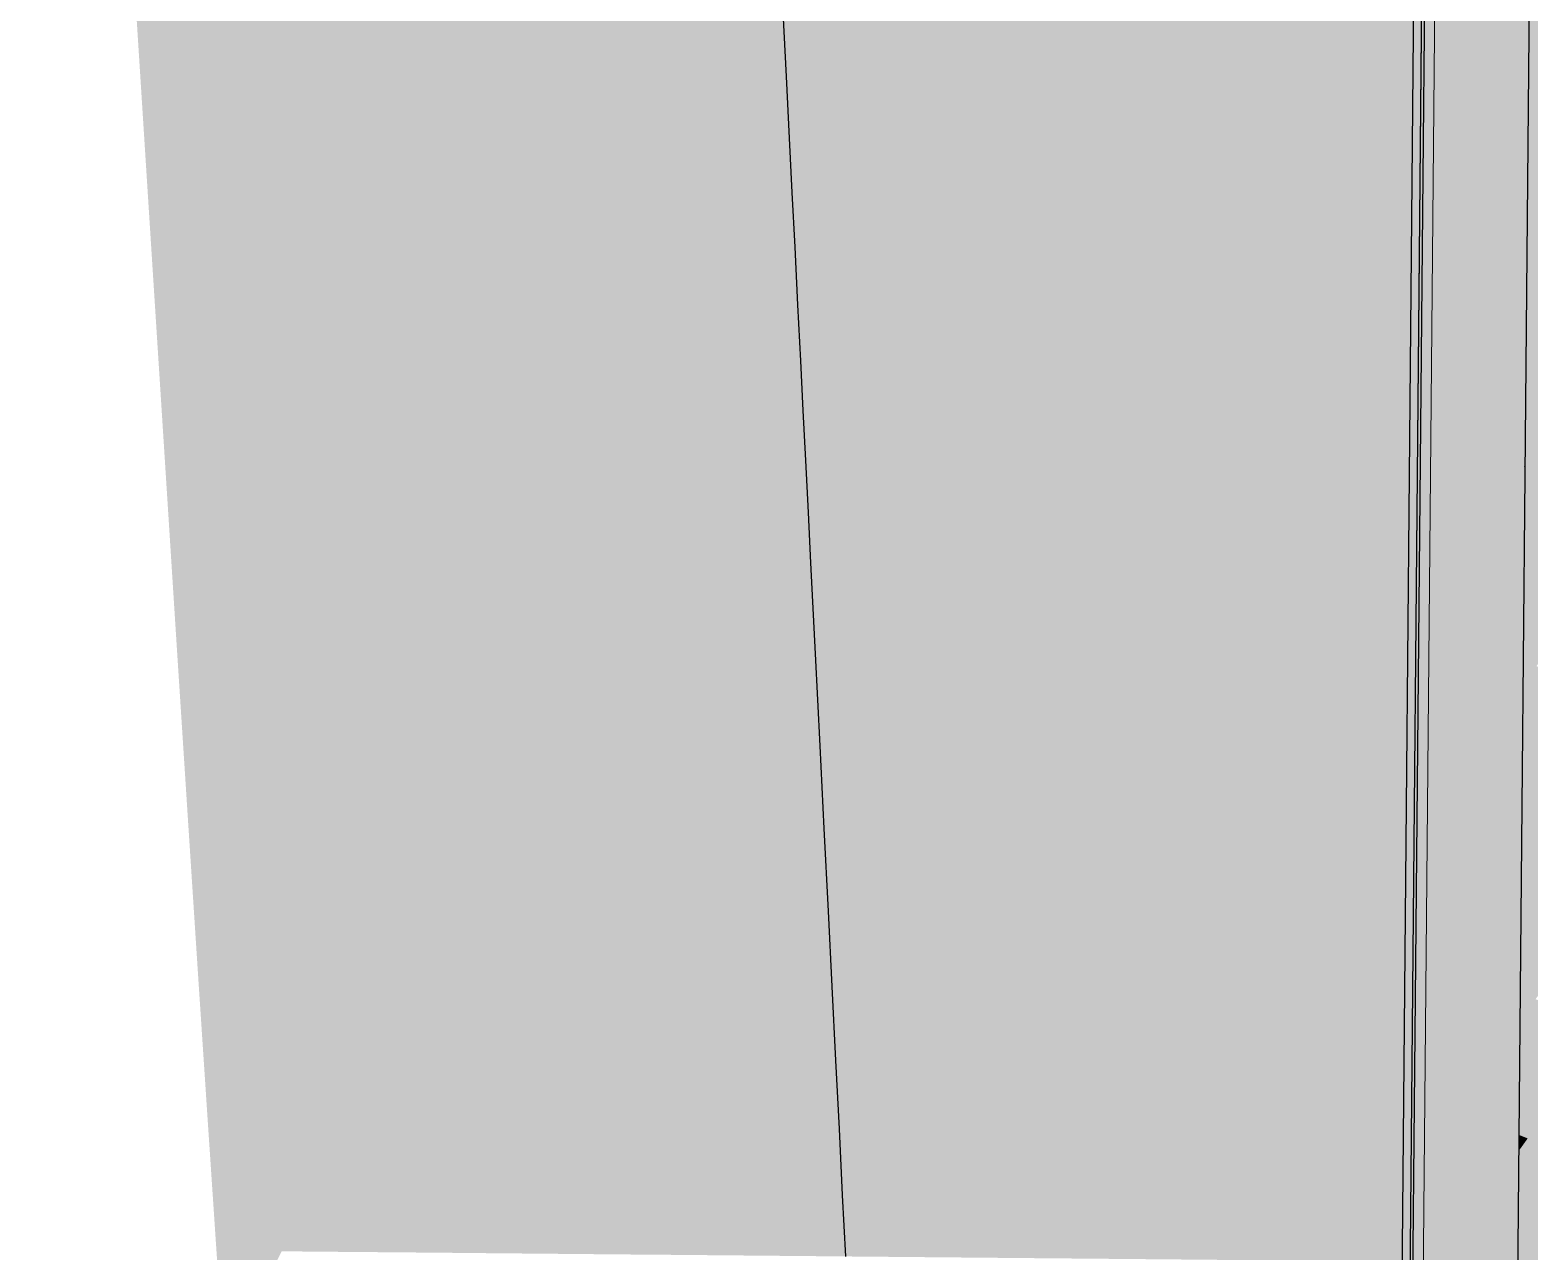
# Model space of a CAD drawing. Header units: millimetres. Extents: x 340454 to 342791, y 6993867 to 6995092.
# Drawn here: x 340814.113 to 340815.703, y 6994528.957 to 6994530.252 of the extents above; entities that cross this region are included whole.
import ezdxf

# ---------------------------------------------------------------- set-up
doc = ezdxf.new("R2010")
doc.units = ezdxf.units.MM
doc.header["$LTSCALE"] = 10
for name, color, linetype in [('A-MODELAGEM', 7, 'Continuous'), ('F-HZ-CORREDOR-FEAT', 2, 'Continuous'), ('Lotes', 7, 'Continuous'), ('T-HM-CURVA_INTERMEDIARIA', 45, 'Continuous'), ('URB-Calçadas', 2, 'Continuous'), ('URB-Quadras', 3, 'Continuous')]:
    doc.layers.add(name, color=color, linetype=linetype)
doc.layers.add('LOTES OK', color=7, linetype='Continuous', lineweight=0)

msp = doc.modelspace()

# ---------------------------------------------------------------- linework, layer by layer
at = {"layer": 'A-MODELAGEM', "color": 11, "linetype": 'Continuous', "lineweight": -3}
for points in [[(340815.7025, 6994530.2642), (340815.7902, 6994530.2277), (340815.9223, 6994530.4427)], [(340814.3412, 6994530.2765), (340814.2249, 6994530.2775), (340814.2408, 6994530.0284)], [(340814.3585, 6994530.0473), (340814.3412, 6994530.2765), (340814.2408, 6994530.0284)], [(340814.4544, 6994530.2755), (340814.3412, 6994530.2765), (340814.3585, 6994530.0473)], [(340814.473, 6994530.0658), (340814.4544, 6994530.2755), (340814.3585, 6994530.0473)], [(340814.5641, 6994530.2745), (340814.4544, 6994530.2755), (340814.473, 6994530.0658)], [(340814.5839, 6994530.0837), (340814.5641, 6994530.2745), (340814.473, 6994530.0658)], [(340814.6696, 6994530.2735), (340814.5641, 6994530.2745), (340814.5839, 6994530.0837)], [(340814.6906, 6994530.1009), (340814.6696, 6994530.2735), (340814.5839, 6994530.0837)], [(340814.7705, 6994530.2726), (340814.6696, 6994530.2735), (340814.6906, 6994530.1009)], [(340814.7925, 6994530.1174), (340814.7705, 6994530.2726), (340814.6906, 6994530.1009)], [(340814.8665, 6994530.2717), (340814.7705, 6994530.2726), (340814.7925, 6994530.1174)], [(340814.8893, 6994530.133), (340814.8665, 6994530.2717), (340814.7925, 6994530.1174)], [(340814.9573, 6994530.2709), (340814.8665, 6994530.2717), (340814.8893, 6994530.133)], [(340814.9807, 6994530.1477), (340814.9573, 6994530.2709), (340814.8893, 6994530.133)], [(340815.0425, 6994530.2701), (340814.9573, 6994530.2709), (340814.9807, 6994530.1477)], [(340815.0662, 6994530.1615), (340815.0425, 6994530.2701), (340814.9807, 6994530.1477)], [(340815.1219, 6994530.2694), (340815.0425, 6994530.2701), (340815.0662, 6994530.1615)], [(340815.1458, 6994530.1743), (340815.1219, 6994530.2694), (340815.0662, 6994530.1615)], [(340815.1955, 6994530.2687), (340815.1219, 6994530.2694), (340815.1458, 6994530.1743)], [(340815.2192, 6994530.1862), (340815.1955, 6994530.2687), (340815.1458, 6994530.1743)], [(340815.2632, 6994530.2681), (340815.1955, 6994530.2687), (340815.2192, 6994530.1862)], [(340815.2864, 6994530.197), (340815.2632, 6994530.2681), (340815.2192, 6994530.1862)], [(340815.3248, 6994530.2676), (340815.2632, 6994530.2681), (340815.2864, 6994530.197)], [(340815.3472, 6994530.2068), (340815.3248, 6994530.2676), (340815.2864, 6994530.197)], [(340815.3805, 6994530.2671), (340815.3248, 6994530.2676), (340815.3472, 6994530.2068)], [(340815.4017, 6994530.2156), (340815.3805, 6994530.2671), (340815.3472, 6994530.2068)], [(340815.4303, 6994530.2666), (340815.3805, 6994530.2671), (340815.4017, 6994530.2156)], [(340815.45, 6994530.2234), (340815.4303, 6994530.2666), (340815.4017, 6994530.2156)], [(340815.4742, 6994530.2662), (340815.4303, 6994530.2666), (340815.45, 6994530.2234)], [(340815.492, 6994530.2302), (340815.4742, 6994530.2662), (340815.45, 6994530.2234)], [(340815.5124, 6994530.2659), (340815.4742, 6994530.2662), (340815.492, 6994530.2302)], [(340815.5279, 6994530.236), (340815.5124, 6994530.2659), (340815.492, 6994530.2302)], [(340815.545, 6994530.2656), (340815.5124, 6994530.2659), (340815.5279, 6994530.236)], [(340815.5579, 6994530.2408), (340815.545, 6994530.2656), (340815.5279, 6994530.236)], [(340815.5721, 6994530.2653), (340815.545, 6994530.2656), (340815.5579, 6994530.2408)], [(340815.7025, 6994530.2642), (340815.5721, 6994530.2653), (340815.5579, 6994530.2408)], [(340815.7025, 6994530.2642), (340815.5579, 6994530.2408), (340815.7009, 6994530.0824)], [(340815.7025, 6994530.2642), (340815.7009, 6994530.0824), (340815.7902, 6994530.2277)], [(340815.492, 6994530.2302), (340815.45, 6994530.2234), (340815.3707, 6994530.0181)], [(340815.492, 6994530.2302), (340815.3707, 6994530.0181), (340815.4021, 6994530.0178)], [(340815.5279, 6994530.236), (340815.492, 6994530.2302), (340815.4021, 6994530.0178)], [(340815.5279, 6994530.236), (340815.4021, 6994530.0178), (340815.4283, 6994530.0176)], [(340815.5579, 6994530.2408), (340815.5279, 6994530.236), (340815.4283, 6994530.0176)], [(340815.6598, 6994530.0155), (340815.5579, 6994530.2408), (340815.4283, 6994530.0176)], [(340815.7009, 6994530.0824), (340815.5579, 6994530.2408), (340815.6598, 6994530.0155)], [(340815.7902, 6994530.2277), (340815.7009, 6994530.0824), (340815.9389, 6994530.1658)], [(340815.4017, 6994530.2156), (340815.3472, 6994530.2068), (340815.2915, 6994530.0188)], [(340815.4017, 6994530.2156), (340815.2915, 6994530.0188), (340815.3339, 6994530.0184)], [(340815.45, 6994530.2234), (340815.4017, 6994530.2156), (340815.3339, 6994530.0184)], [(340815.45, 6994530.2234), (340815.3339, 6994530.0184), (340815.3707, 6994530.0181)], [(340815.2864, 6994530.197), (340815.2192, 6994530.1862), (340815.1898, 6994530.0197)], [(340815.2864, 6994530.197), (340815.1898, 6994530.0197), (340815.2435, 6994530.0193)], [(340815.3472, 6994530.2068), (340815.2864, 6994530.197), (340815.2435, 6994530.0193)], [(340815.3472, 6994530.2068), (340815.2435, 6994530.0193), (340815.2915, 6994530.0188)], [(340815.2192, 6994530.1862), (340815.1458, 6994530.1743), (340815.1303, 6994530.0203)], [(340815.2192, 6994530.1862), (340815.1303, 6994530.0203), (340815.1898, 6994530.0197)], [(340815.1458, 6994530.1743), (340815.0662, 6994530.1615), (340815.065, 6994530.0209)], [(340815.1458, 6994530.1743), (340815.065, 6994530.0209), (340815.1303, 6994530.0203)], [(340815.7009, 6994530.0824), (340815.8135, 6994529.9703), (340815.9389, 6994530.1658)], [(340814.9807, 6994530.1477), (340814.8893, 6994530.133), (340814.9173, 6994530.0222)], [(340814.994, 6994530.0215), (340814.9807, 6994530.1477), (340814.9173, 6994530.0222)], [(340815.0662, 6994530.1615), (340814.9807, 6994530.1477), (340814.994, 6994530.0215)], [(340815.0662, 6994530.1615), (340814.994, 6994530.0215), (340815.065, 6994530.0209)], [(340814.8893, 6994530.133), (340814.7925, 6994530.1174), (340814.8351, 6994530.023)], [(340814.9173, 6994530.0222), (340814.8893, 6994530.133), (340814.8351, 6994530.023)], [(340814.7925, 6994530.1174), (340814.6906, 6994530.1009), (340814.7476, 6994530.0238)], [(340814.8351, 6994530.023), (340814.7925, 6994530.1174), (340814.7476, 6994530.0238)], [(340814.6906, 6994530.1009), (340814.5839, 6994530.0837), (340814.655, 6994530.0246)], [(340814.7476, 6994530.0238), (340814.6906, 6994530.1009), (340814.655, 6994530.0246)], [(340814.5839, 6994530.0837), (340814.473, 6994530.0658), (340814.5576, 6994530.0255)], [(340814.655, 6994530.0246), (340814.5839, 6994530.0837), (340814.5576, 6994530.0255)], [(340815.7009, 6994530.0824), (340815.6598, 6994530.0155), (340815.7003, 6994530.0151)], [(340815.7009, 6994530.0824), (340815.7003, 6994530.0151), (340815.8135, 6994529.9703)], [(340814.473, 6994530.0658), (340814.3585, 6994530.0473), (340814.4558, 6994530.0264)], [(340814.5576, 6994530.0255), (340814.473, 6994530.0658), (340814.4558, 6994530.0264)], [(340814.3585, 6994530.0473), (340814.2408, 6994530.0284), (340814.3501, 6994530.0274)], [(340814.4558, 6994530.0264), (340814.3585, 6994530.0473), (340814.3501, 6994530.0274)], [(340814.3501, 6994530.0274), (340814.2408, 6994530.0284), (340814.2553, 6994529.802)], [(340814.365, 6994529.8182), (340814.3501, 6994530.0274), (340814.2553, 6994529.802)], [(340814.4558, 6994530.0264), (340814.3501, 6994530.0274), (340814.365, 6994529.8182)], [(340814.4711, 6994529.8339), (340814.4558, 6994530.0264), (340814.365, 6994529.8182)], [(340814.5576, 6994530.0255), (340814.4558, 6994530.0264), (340814.4711, 6994529.8339)], [(340814.5732, 6994529.8489), (340814.5576, 6994530.0255), (340814.4711, 6994529.8339)], [(340814.655, 6994530.0246), (340814.5576, 6994530.0255), (340814.5732, 6994529.8489)], [(340814.6707, 6994529.8633), (340814.655, 6994530.0246), (340814.5732, 6994529.8489)], [(340814.7476, 6994530.0238), (340814.655, 6994530.0246), (340814.6707, 6994529.8633)], [(340814.7632, 6994529.8769), (340814.7476, 6994530.0238), (340814.6707, 6994529.8633)], [(340814.8351, 6994530.023), (340814.7476, 6994530.0238), (340814.7632, 6994529.8769)], [(340814.8505, 6994529.8898), (340814.8351, 6994530.023), (340814.7632, 6994529.8769)], [(340814.9173, 6994530.0222), (340814.8351, 6994530.023), (340814.8505, 6994529.8898)], [(340814.9323, 6994529.9019), (340814.9173, 6994530.0222), (340814.8505, 6994529.8898)], [(340814.994, 6994530.0215), (340814.9173, 6994530.0222), (340814.9323, 6994529.9019)], [(340815.0082, 6994529.9131), (340814.994, 6994530.0215), (340814.9323, 6994529.9019)], [(340815.065, 6994530.0209), (340814.994, 6994530.0215), (340815.0082, 6994529.9131)], [(340815.0783, 6994529.9234), (340815.065, 6994530.0209), (340815.0082, 6994529.9131)], [(340815.1303, 6994530.0203), (340815.065, 6994530.0209), (340815.0783, 6994529.9234)], [(340815.1424, 6994529.9329), (340815.1303, 6994530.0203), (340815.0783, 6994529.9234)], [(340815.1898, 6994530.0197), (340815.1303, 6994530.0203), (340815.1424, 6994529.9329)], [(340815.2005, 6994529.9414), (340815.1898, 6994530.0197), (340815.1424, 6994529.9329)], [(340815.2435, 6994530.0193), (340815.1898, 6994530.0197), (340815.2005, 6994529.9414)], [(340815.2525, 6994529.9491), (340815.2435, 6994530.0193), (340815.2005, 6994529.9414)], [(340815.2915, 6994530.0188), (340815.2435, 6994530.0193), (340815.2525, 6994529.9491)], [(340815.2984, 6994529.9559), (340815.2915, 6994530.0188), (340815.2525, 6994529.9491)], [(340815.3339, 6994530.0184), (340815.2915, 6994530.0188), (340815.2984, 6994529.9559)], [(340815.3339, 6994530.0184), (340815.2984, 6994529.9559), (340815.3385, 6994529.9618)], [(340815.3707, 6994530.0181), (340815.3339, 6994530.0184), (340815.3385, 6994529.9618)], [(340815.3707, 6994530.0181), (340815.3385, 6994529.9618), (340815.3727, 6994529.9668)], [(340815.4021, 6994530.0178), (340815.3707, 6994530.0181), (340815.3727, 6994529.9668)], [(340815.4021, 6994530.0178), (340815.3727, 6994529.9668), (340815.4013, 6994529.971)], [(340815.4283, 6994530.0176), (340815.4021, 6994530.0178), (340815.4013, 6994529.971)], [(340815.6555, 6994530.0085), (340815.4283, 6994530.0176), (340815.4013, 6994529.971)], [(340815.6555, 6994530.0085), (340815.4013, 6994529.971), (340815.5215, 6994529.7906)], [(340815.6598, 6994530.0155), (340815.4283, 6994530.0176), (340815.6555, 6994530.0085)], [(340815.6982, 6994529.7907), (340815.6555, 6994530.0085), (340815.5215, 6994529.7906)], [(340815.7003, 6994530.0151), (340815.6598, 6994530.0155), (340815.6555, 6994530.0085)], [(340815.7003, 6994530.0151), (340815.6555, 6994530.0085), (340815.6982, 6994529.7907)], [(340815.7003, 6994530.0151), (340815.6982, 6994529.7907), (340815.8135, 6994529.9703)], [(340815.2984, 6994529.9559), (340815.2525, 6994529.9491), (340815.2064, 6994529.7934)], [(340815.2984, 6994529.9559), (340815.2064, 6994529.7934), (340815.2421, 6994529.7931)], [(340815.3385, 6994529.9618), (340815.2984, 6994529.9559), (340815.2421, 6994529.7931)], [(340815.3385, 6994529.9618), (340815.2421, 6994529.7931), (340815.2724, 6994529.7928)], [(340815.3727, 6994529.9668), (340815.3385, 6994529.9618), (340815.2724, 6994529.7928)], [(340815.3727, 6994529.9668), (340815.2724, 6994529.7928), (340815.2977, 6994529.7926)], [(340815.4013, 6994529.971), (340815.3727, 6994529.9668), (340815.2977, 6994529.7926)], [(340815.5215, 6994529.7906), (340815.4013, 6994529.971), (340815.2977, 6994529.7926)], [(340815.8135, 6994529.9703), (340815.6982, 6994529.7907), (340815.8205, 6994529.7428)], [(340815.2005, 6994529.9414), (340815.1424, 6994529.9329), (340815.1191, 6994529.7942)], [(340815.2005, 6994529.9414), (340815.1191, 6994529.7942), (340815.1655, 6994529.7938)], [(340815.2525, 6994529.9491), (340815.2005, 6994529.9414), (340815.1655, 6994529.7938)], [(340815.2525, 6994529.9491), (340815.1655, 6994529.7938), (340815.2064, 6994529.7934)], [(340815.1424, 6994529.9329), (340815.0783, 6994529.9234), (340815.0671, 6994529.7947)], [(340815.1424, 6994529.9329), (340815.0671, 6994529.7947), (340815.1191, 6994529.7942)], [(340815.0082, 6994529.9131), (340814.9323, 6994529.9019), (340814.9465, 6994529.7958)], [(340815.0082, 6994529.9131), (340814.9465, 6994529.7958), (340815.0096, 6994529.7952)], [(340815.0783, 6994529.9234), (340815.0082, 6994529.9131), (340815.0096, 6994529.7952)], [(340815.0783, 6994529.9234), (340815.0096, 6994529.7952), (340815.0671, 6994529.7947)], [(340814.9323, 6994529.9019), (340814.8505, 6994529.8898), (340814.8778, 6994529.7964)], [(340814.9465, 6994529.7958), (340814.9323, 6994529.9019), (340814.8778, 6994529.7964)], [(340814.7632, 6994529.8769), (340814.6707, 6994529.8633), (340814.7242, 6994529.7978)], [(340814.8037, 6994529.7971), (340814.7632, 6994529.8769), (340814.7242, 6994529.7978)], [(340814.8505, 6994529.8898), (340814.7632, 6994529.8769), (340814.8037, 6994529.7971)], [(340814.8778, 6994529.7964), (340814.8505, 6994529.8898), (340814.8037, 6994529.7971)], [(340814.6707, 6994529.8633), (340814.5732, 6994529.8489), (340814.6396, 6994529.7986)], [(340814.7242, 6994529.7978), (340814.6707, 6994529.8633), (340814.6396, 6994529.7986)], [(340814.5732, 6994529.8489), (340814.4711, 6994529.8339), (340814.5501, 6994529.7994)], [(340814.6396, 6994529.7986), (340814.5732, 6994529.8489), (340814.5501, 6994529.7994)], [(340814.4711, 6994529.8339), (340814.365, 6994529.8182), (340814.4559, 6994529.8002)], [(340814.5501, 6994529.7994), (340814.4711, 6994529.8339), (340814.4559, 6994529.8002)], [(340814.365, 6994529.8182), (340814.2553, 6994529.802), (340814.3575, 6994529.8011)], [(340814.4559, 6994529.8002), (340814.365, 6994529.8182), (340814.3575, 6994529.8011)], [(340814.3575, 6994529.8011), (340814.2553, 6994529.802), (340814.2684, 6994529.5969)], [(340814.3703, 6994529.6106), (340814.3575, 6994529.8011), (340814.2684, 6994529.5969)], [(340814.4559, 6994529.8002), (340814.3575, 6994529.8011), (340814.3703, 6994529.6106)], [(340814.4683, 6994529.6238), (340814.4559, 6994529.8002), (340814.3703, 6994529.6106)], [(340814.5501, 6994529.7994), (340814.4559, 6994529.8002), (340814.4683, 6994529.6238)], [(340814.5618, 6994529.6363), (340814.5501, 6994529.7994), (340814.4683, 6994529.6238)], [(340814.6396, 6994529.7986), (340814.5501, 6994529.7994), (340814.5618, 6994529.6363)], [(340814.6506, 6994529.6482), (340814.6396, 6994529.7986), (340814.5618, 6994529.6363)], [(340814.7242, 6994529.7978), (340814.6396, 6994529.7986), (340814.6506, 6994529.6482)], [(340814.7343, 6994529.6595), (340814.7242, 6994529.7978), (340814.6506, 6994529.6482)], [(340814.8037, 6994529.7971), (340814.7242, 6994529.7978), (340814.7343, 6994529.6595)], [(340814.8037, 6994529.7971), (340814.7343, 6994529.6595), (340814.8126, 6994529.67)], [(340814.8778, 6994529.7964), (340814.8037, 6994529.7971), (340814.8126, 6994529.67)], [(340814.8778, 6994529.7964), (340814.8126, 6994529.67), (340814.8854, 6994529.6798)], [(340814.9465, 6994529.7958), (340814.8778, 6994529.7964), (340814.8854, 6994529.6798)], [(340814.9465, 6994529.7958), (340814.8854, 6994529.6798), (340814.9525, 6994529.6888)], [(340815.0096, 6994529.7952), (340814.9465, 6994529.7958), (340814.9525, 6994529.6888)], [(340815.0096, 6994529.7952), (340814.9525, 6994529.6888), (340815.0139, 6994529.697)], [(340815.0671, 6994529.7947), (340815.0096, 6994529.7952), (340815.0139, 6994529.697)], [(340815.0671, 6994529.7947), (340815.0139, 6994529.697), (340815.0694, 6994529.7045)], [(340815.1191, 6994529.7942), (340815.0671, 6994529.7947), (340815.0694, 6994529.7045)], [(340815.1191, 6994529.7942), (340815.0694, 6994529.7045), (340815.1192, 6994529.7112)], [(340815.1655, 6994529.7938), (340815.1191, 6994529.7942), (340815.1192, 6994529.7112)], [(340815.1655, 6994529.7938), (340815.1192, 6994529.7112), (340815.1632, 6994529.7171)], [(340815.2064, 6994529.7934), (340815.1655, 6994529.7938), (340815.1632, 6994529.7171)], [(340815.2064, 6994529.7934), (340815.1632, 6994529.7171), (340815.2015, 6994529.7222)], [(340815.2421, 6994529.7931), (340815.2064, 6994529.7934), (340815.2015, 6994529.7222)], [(340815.2421, 6994529.7931), (340815.2015, 6994529.7222), (340815.2343, 6994529.7266)], [(340815.2724, 6994529.7928), (340815.2421, 6994529.7931), (340815.2343, 6994529.7266)], [(340815.2724, 6994529.7928), (340815.2343, 6994529.7266), (340815.2616, 6994529.7303)], [(340815.2977, 6994529.7926), (340815.2724, 6994529.7928), (340815.2616, 6994529.7303)], [(340815.5045, 6994529.7629), (340815.2977, 6994529.7926), (340815.2616, 6994529.7303)], [(340815.5215, 6994529.7906), (340815.2977, 6994529.7926), (340815.5045, 6994529.7629)], [(340815.697, 6994529.7888), (340815.5215, 6994529.7906), (340815.5045, 6994529.7629)], [(340815.697, 6994529.7888), (340815.5045, 6994529.7629), (340815.5663, 6994529.5851)], [(340815.6982, 6994529.7907), (340815.5215, 6994529.7906), (340815.6971, 6994529.789)], [(340815.6971, 6994529.789), (340815.5215, 6994529.7906), (340815.697, 6994529.7888)], [(340815.697, 6994529.7888), (340815.5663, 6994529.5851), (340815.6964, 6994529.584)], [(340815.6982, 6994529.789), (340815.697, 6994529.7888), (340815.6964, 6994529.584)], [(340815.6982, 6994529.789), (340815.6964, 6994529.584), (340815.8153, 6994529.7349)], [(340815.6982, 6994529.789), (340815.6971, 6994529.789), (340815.697, 6994529.7888)], [(340815.6982, 6994529.7907), (340815.6971, 6994529.789), (340815.6982, 6994529.789)], [(340815.6982, 6994529.7907), (340815.6982, 6994529.789), (340815.8205, 6994529.7428)], [(340815.6982, 6994529.789), (340815.8153, 6994529.7349), (340815.8205, 6994529.7428)], [(340815.5045, 6994529.7629), (340815.2616, 6994529.7303), (340815.3962, 6994529.5867)], [(340815.5663, 6994529.5851), (340815.5045, 6994529.7629), (340815.3962, 6994529.5867)], [(340815.8153, 6994529.7349), (340815.6964, 6994529.584), (340815.7106, 6994529.5776)], [(340815.1632, 6994529.7171), (340815.1192, 6994529.7112), (340815.0909, 6994529.5895)], [(340815.1632, 6994529.7171), (340815.0909, 6994529.5895), (340815.1254, 6994529.5891)], [(340815.2015, 6994529.7222), (340815.1632, 6994529.7171), (340815.1254, 6994529.5891)], [(340815.2015, 6994529.7222), (340815.1254, 6994529.5891), (340815.1549, 6994529.5889)], [(340815.2343, 6994529.7266), (340815.2015, 6994529.7222), (340815.1549, 6994529.5889)], [(340815.2343, 6994529.7266), (340815.1549, 6994529.5889), (340815.1794, 6994529.5887)], [(340815.2616, 6994529.7303), (340815.2343, 6994529.7266), (340815.1794, 6994529.5887)], [(340815.3962, 6994529.5867), (340815.2616, 6994529.7303), (340815.1794, 6994529.5887)], [(340815.0694, 6994529.7045), (340815.0139, 6994529.697), (340815.0063, 6994529.5902)], [(340815.0694, 6994529.7045), (340815.0063, 6994529.5902), (340815.0512, 6994529.5898)], [(340815.1192, 6994529.7112), (340815.0694, 6994529.7045), (340815.0512, 6994529.5898)], [(340815.1192, 6994529.7112), (340815.0512, 6994529.5898), (340815.0909, 6994529.5895)], [(340814.9525, 6994529.6888), (340814.8854, 6994529.6798), (340814.9002, 6994529.5912)], [(340814.9525, 6994529.6888), (340814.9002, 6994529.5912), (340814.9559, 6994529.5907)], [(340815.0139, 6994529.697), (340814.9525, 6994529.6888), (340814.9559, 6994529.5907)], [(340815.0139, 6994529.697), (340814.9559, 6994529.5907), (340815.0063, 6994529.5902)], [(340814.8126, 6994529.67), (340814.7343, 6994529.6595), (340814.7725, 6994529.5923)], [(340814.839, 6994529.5917), (340814.8126, 6994529.67), (340814.7725, 6994529.5923)], [(340814.8854, 6994529.6798), (340814.8126, 6994529.67), (340814.839, 6994529.5917)], [(340814.9002, 6994529.5912), (340814.8854, 6994529.6798), (340814.839, 6994529.5917)], [(340814.7343, 6994529.6595), (340814.6506, 6994529.6482), (340814.7007, 6994529.593)], [(340814.7725, 6994529.5923), (340814.7343, 6994529.6595), (340814.7007, 6994529.593)], [(340814.6506, 6994529.6482), (340814.5618, 6994529.6363), (340814.6237, 6994529.5937)], [(340814.7007, 6994529.593), (340814.6506, 6994529.6482), (340814.6237, 6994529.5937)], [(340814.4683, 6994529.6238), (340814.3703, 6994529.6106), (340814.455, 6994529.5952)], [(340814.5417, 6994529.5944), (340814.4683, 6994529.6238), (340814.455, 6994529.5952)], [(340814.5618, 6994529.6363), (340814.4683, 6994529.6238), (340814.5417, 6994529.5944)], [(340814.6237, 6994529.5937), (340814.5618, 6994529.6363), (340814.5417, 6994529.5944)], [(340814.3703, 6994529.6106), (340814.2684, 6994529.5969), (340814.3638, 6994529.5961)], [(340814.455, 6994529.5952), (340814.3703, 6994529.6106), (340814.3638, 6994529.5961)], [(340814.3638, 6994529.5961), (340814.2684, 6994529.5969), (340814.2804, 6994529.4113)], [(340814.3638, 6994529.5961), (340814.2804, 6994529.4113), (340814.3747, 6994529.4228)], [(340814.455, 6994529.5952), (340814.3638, 6994529.5961), (340814.3747, 6994529.4228)], [(340814.455, 6994529.5952), (340814.3747, 6994529.4228), (340814.4647, 6994529.4338)], [(340814.5417, 6994529.5944), (340814.455, 6994529.5952), (340814.4647, 6994529.4338)], [(340814.5417, 6994529.5944), (340814.4647, 6994529.4338), (340814.5501, 6994529.4442)], [(340814.6237, 6994529.5937), (340814.5417, 6994529.5944), (340814.5501, 6994529.4442)], [(340814.6237, 6994529.5937), (340814.5501, 6994529.4442), (340814.6306, 6994529.454)], [(340814.7007, 6994529.593), (340814.6237, 6994529.5937), (340814.6306, 6994529.454)], [(340814.7007, 6994529.593), (340814.6306, 6994529.454), (340814.7059, 6994529.4632)], [(340814.7725, 6994529.5923), (340814.7007, 6994529.593), (340814.7059, 6994529.4632)], [(340814.7725, 6994529.5923), (340814.7059, 6994529.4632), (340814.7759, 6994529.4718)], [(340814.839, 6994529.5917), (340814.7725, 6994529.5923), (340814.7759, 6994529.4718)], [(340814.839, 6994529.5917), (340814.7759, 6994529.4718), (340814.8404, 6994529.4796)], [(340814.9002, 6994529.5912), (340814.839, 6994529.5917), (340814.8404, 6994529.4796)], [(340814.9002, 6994529.5912), (340814.8404, 6994529.4796), (340814.8993, 6994529.4868)], [(340814.9559, 6994529.5907), (340814.9002, 6994529.5912), (340814.8993, 6994529.4868)], [(340814.9559, 6994529.5907), (340814.8993, 6994529.4868), (340814.9527, 6994529.4933)], [(340815.0063, 6994529.5902), (340814.9559, 6994529.5907), (340814.9527, 6994529.4933)], [(340815.0063, 6994529.5902), (340814.9527, 6994529.4933), (340815.0004, 6994529.4991)], [(340815.0512, 6994529.5898), (340815.0063, 6994529.5902), (340815.0004, 6994529.4991)], [(340815.0512, 6994529.5898), (340815.0004, 6994529.4991), (340815.0427, 6994529.5043)], [(340815.0909, 6994529.5895), (340815.0512, 6994529.5898), (340815.0427, 6994529.5043)], [(340815.0909, 6994529.5895), (340815.0427, 6994529.5043), (340815.0795, 6994529.5088)], [(340815.1254, 6994529.5891), (340815.0909, 6994529.5895), (340815.0795, 6994529.5088)], [(340815.1254, 6994529.5891), (340815.0795, 6994529.5088), (340815.1109, 6994529.5126)], [(340815.1549, 6994529.5889), (340815.1254, 6994529.5891), (340815.1109, 6994529.5126)], [(340815.1549, 6994529.5889), (340815.1109, 6994529.5126), (340815.1371, 6994529.5158)], [(340815.1794, 6994529.5887), (340815.1549, 6994529.5889), (340815.1371, 6994529.5158)], [(340815.37, 6994529.5442), (340815.1794, 6994529.5887), (340815.1371, 6994529.5158)], [(340815.3962, 6994529.5867), (340815.1794, 6994529.5887), (340815.37, 6994529.5442)], [(340815.5545, 6994529.5667), (340815.3962, 6994529.5867), (340815.37, 6994529.5442)], [(340815.5663, 6994529.5851), (340815.3962, 6994529.5867), (340815.5545, 6994529.5667)], [(340815.6964, 6994529.584), (340815.5663, 6994529.5851), (340815.5545, 6994529.5667)], [(340815.6964, 6994529.584), (340815.5545, 6994529.5667), (340815.6961, 6994529.5558)], [(340815.6964, 6994529.584), (340815.6961, 6994529.5558), (340815.7106, 6994529.5776)], [(340815.7106, 6994529.5776), (340815.6961, 6994529.5558), (340815.8113, 6994529.5329)], [(340815.5545, 6994529.5667), (340815.37, 6994529.5442), (340815.448, 6994529.4008)], [(340815.5921, 6994529.3995), (340815.5545, 6994529.5667), (340815.448, 6994529.4008)], [(340815.6961, 6994529.5558), (340815.5545, 6994529.5667), (340815.5921, 6994529.3995)], [(340815.37, 6994529.5442), (340815.1371, 6994529.5158), (340815.2828, 6994529.4023)], [(340815.448, 6994529.4008), (340815.37, 6994529.5442), (340815.2828, 6994529.4023)], [(340815.6961, 6994529.5558), (340815.5921, 6994529.3995), (340815.6947, 6994529.3985)], [(340815.6961, 6994529.5558), (340815.6947, 6994529.3985), (340815.7135, 6994529.3905)], [(340815.6961, 6994529.5558), (340815.7135, 6994529.3905), (340815.8113, 6994529.5329)], [(340815.1109, 6994529.5126), (340815.0795, 6994529.5088), (340815.0485, 6994529.4044)], [(340815.1109, 6994529.5126), (340815.0485, 6994529.4044), (340815.0723, 6994529.4042)], [(340815.1371, 6994529.5158), (340815.1109, 6994529.5126), (340815.0723, 6994529.4042)], [(340815.2828, 6994529.4023), (340815.1371, 6994529.5158), (340815.0723, 6994529.4042)], [(340815.0004, 6994529.4991), (340814.9527, 6994529.4933), (340814.9479, 6994529.4053)], [(340815.0004, 6994529.4991), (340814.9479, 6994529.4053), (340814.9864, 6994529.4049)], [(340815.0427, 6994529.5043), (340815.0004, 6994529.4991), (340814.9864, 6994529.4049)], [(340815.0427, 6994529.5043), (340814.9864, 6994529.4049), (340815.0199, 6994529.4046)], [(340815.0795, 6994529.5088), (340815.0427, 6994529.5043), (340815.0199, 6994529.4046)], [(340815.0795, 6994529.5088), (340815.0199, 6994529.4046), (340815.0485, 6994529.4044)], [(340814.8404, 6994529.4796), (340814.7759, 6994529.4718), (340814.8012, 6994529.4066)], [(340814.8553, 6994529.4061), (340814.8404, 6994529.4796), (340814.8012, 6994529.4066)], [(340814.8993, 6994529.4868), (340814.8404, 6994529.4796), (340814.8553, 6994529.4061)], [(340814.8993, 6994529.4868), (340814.8553, 6994529.4061), (340814.9042, 6994529.4057)], [(340814.9527, 6994529.4933), (340814.8993, 6994529.4868), (340814.9042, 6994529.4057)], [(340814.9527, 6994529.4933), (340814.9042, 6994529.4057), (340814.9479, 6994529.4053)], [(340814.7059, 6994529.4632), (340814.6306, 6994529.454), (340814.6773, 6994529.4078)], [(340814.7419, 6994529.4072), (340814.7059, 6994529.4632), (340814.6773, 6994529.4078)], [(340814.7759, 6994529.4718), (340814.7059, 6994529.4632), (340814.7419, 6994529.4072)], [(340814.8012, 6994529.4066), (340814.7759, 6994529.4718), (340814.7419, 6994529.4072)], [(340814.6306, 6994529.454), (340814.5501, 6994529.4442), (340814.6075, 6994529.4084)], [(340814.6773, 6994529.4078), (340814.6306, 6994529.454), (340814.6075, 6994529.4084)], [(340814.4647, 6994529.4338), (340814.3747, 6994529.4228), (340814.4532, 6994529.4098)], [(340814.5328, 6994529.4091), (340814.4647, 6994529.4338), (340814.4532, 6994529.4098)], [(340814.5501, 6994529.4442), (340814.4647, 6994529.4338), (340814.5328, 6994529.4091)], [(340814.6075, 6994529.4084), (340814.5501, 6994529.4442), (340814.5328, 6994529.4091)], [(340814.3747, 6994529.4228), (340814.2804, 6994529.4113), (340814.369, 6994529.4105)], [(340814.4532, 6994529.4098), (340814.3747, 6994529.4228), (340814.369, 6994529.4105)], [(340814.369, 6994529.4105), (340814.2804, 6994529.4113), (340814.2913, 6994529.2438)], [(340814.369, 6994529.4105), (340814.2913, 6994529.2438), (340814.3782, 6994529.2534)], [(340814.4532, 6994529.4098), (340814.369, 6994529.4105), (340814.3782, 6994529.2534)], [(340814.4532, 6994529.4098), (340814.3782, 6994529.2534), (340814.4606, 6994529.2625)], [(340814.5328, 6994529.4091), (340814.4532, 6994529.4098), (340814.4606, 6994529.2625)], [(340814.5328, 6994529.4091), (340814.4606, 6994529.2625), (340814.5382, 6994529.2711)], [(340814.6075, 6994529.4084), (340814.5328, 6994529.4091), (340814.5382, 6994529.2711)], [(340814.6075, 6994529.4084), (340814.5382, 6994529.2711), (340814.6109, 6994529.2791)], [(340814.6773, 6994529.4078), (340814.6075, 6994529.4084), (340814.6109, 6994529.2791)], [(340814.6773, 6994529.4078), (340814.6109, 6994529.2791), (340814.6783, 6994529.2865)], [(340814.7419, 6994529.4072), (340814.6773, 6994529.4078), (340814.6783, 6994529.2865)], [(340814.7419, 6994529.4072), (340814.6783, 6994529.2865), (340814.7405, 6994529.2933)], [(340814.8012, 6994529.4066), (340814.7419, 6994529.4072), (340814.7405, 6994529.2933)], [(340814.8012, 6994529.4066), (340814.7405, 6994529.2933), (340814.7973, 6994529.2996)], [(340814.8553, 6994529.4061), (340814.8012, 6994529.4066), (340814.7973, 6994529.2996)], [(340814.8553, 6994529.4061), (340814.7973, 6994529.2996), (340814.8487, 6994529.3053)], [(340814.9042, 6994529.4057), (340814.8553, 6994529.4061), (340814.8487, 6994529.3053)], [(340814.9042, 6994529.4057), (340814.8487, 6994529.3053), (340814.8947, 6994529.3103)], [(340814.9479, 6994529.4053), (340814.9042, 6994529.4057), (340814.8947, 6994529.3103)], [(340814.9479, 6994529.4053), (340814.8947, 6994529.3103), (340814.9354, 6994529.3148)], [(340814.9864, 6994529.4049), (340814.9479, 6994529.4053), (340814.9354, 6994529.3148)], [(340814.9864, 6994529.4049), (340814.9354, 6994529.3148), (340814.9708, 6994529.3187)], [(340815.0199, 6994529.4046), (340814.9864, 6994529.4049), (340814.9708, 6994529.3187)], [(340815.0199, 6994529.4046), (340814.9708, 6994529.3187), (340815.001, 6994529.3221)], [(340815.0485, 6994529.4044), (340815.0199, 6994529.4046), (340815.001, 6994529.3221)], [(340815.0485, 6994529.4044), (340815.001, 6994529.3221), (340815.0263, 6994529.3248)], [(340815.0723, 6994529.4042), (340815.0485, 6994529.4044), (340815.0263, 6994529.3248)], [(340815.2504, 6994529.3496), (340815.0723, 6994529.4042), (340815.0263, 6994529.3248)], [(340815.2828, 6994529.4023), (340815.0723, 6994529.4042), (340815.2504, 6994529.3496)], [(340815.4277, 6994529.3691), (340815.2828, 6994529.4023), (340815.2504, 6994529.3496)], [(340815.448, 6994529.4008), (340815.2828, 6994529.4023), (340815.4277, 6994529.3691)], [(340815.5833, 6994529.3863), (340815.448, 6994529.4008), (340815.4277, 6994529.3691)], [(340815.5921, 6994529.3995), (340815.448, 6994529.4008), (340815.5833, 6994529.3863)], [(340815.6947, 6994529.3985), (340815.5921, 6994529.3995), (340815.5833, 6994529.3863)], [(340815.5833, 6994529.3863), (340815.4277, 6994529.3691), (340815.4814, 6994529.233)], [(340815.6048, 6994529.2319), (340815.5833, 6994529.3863), (340815.4814, 6994529.233)], [(340815.6947, 6994529.3985), (340815.5833, 6994529.3863), (340815.6944, 6994529.3625)], [(340815.6944, 6994529.3625), (340815.5833, 6994529.3863), (340815.6048, 6994529.2319)], [(340815.6947, 6994529.3985), (340815.6944, 6994529.3625), (340815.7135, 6994529.3905)], [(340815.7135, 6994529.3905), (340815.6944, 6994529.3625), (340815.8004, 6994529.3533)], [(340815.4277, 6994529.3691), (340815.2504, 6994529.3496), (340815.3412, 6994529.2343)], [(340815.4814, 6994529.233), (340815.4277, 6994529.3691), (340815.3412, 6994529.2343)], [(340815.6944, 6994529.3625), (340815.6048, 6994529.2319), (340815.6932, 6994529.2311)], [(340815.6944, 6994529.3625), (340815.6932, 6994529.2311), (340815.7096, 6994529.2243)], [(340815.6944, 6994529.3625), (340815.7096, 6994529.2243), (340815.8004, 6994529.3533)], [(340815.2504, 6994529.3496), (340815.0263, 6994529.3248), (340815.1805, 6994529.2358)], [(340815.3412, 6994529.2343), (340815.2504, 6994529.3496), (340815.1805, 6994529.2358)], [(340815.001, 6994529.3221), (340814.9708, 6994529.3187), (340814.9525, 6994529.2378)], [(340815.001, 6994529.3221), (340814.9525, 6994529.2378), (340814.9756, 6994529.2376)], [(340815.0263, 6994529.3248), (340815.001, 6994529.3221), (340814.9756, 6994529.2376)], [(340815.1805, 6994529.2358), (340815.0263, 6994529.3248), (340814.9756, 6994529.2376)], [(340814.8487, 6994529.3053), (340814.7973, 6994529.2996), (340814.8121, 6994529.2391)], [(340814.8487, 6994529.3053), (340814.8121, 6994529.2391), (340814.8546, 6994529.2387)], [(340814.8947, 6994529.3103), (340814.8487, 6994529.3053), (340814.8546, 6994529.2387)], [(340814.8947, 6994529.3103), (340814.8546, 6994529.2387), (340814.8921, 6994529.2384)], [(340814.9354, 6994529.3148), (340814.8947, 6994529.3103), (340814.8921, 6994529.2384)], [(340814.9354, 6994529.3148), (340814.8921, 6994529.2384), (340814.9247, 6994529.2381)], [(340814.9708, 6994529.3187), (340814.9354, 6994529.3148), (340814.9247, 6994529.2381)], [(340814.9708, 6994529.3187), (340814.9247, 6994529.2381), (340814.9525, 6994529.2378)], [(340814.7405, 6994529.2933), (340814.6783, 6994529.2865), (340814.7119, 6994529.24)], [(340814.7645, 6994529.2395), (340814.7405, 6994529.2933), (340814.7119, 6994529.24)], [(340814.7973, 6994529.2996), (340814.7405, 6994529.2933), (340814.7645, 6994529.2395)], [(340814.8121, 6994529.2391), (340814.7973, 6994529.2996), (340814.7645, 6994529.2395)], [(340814.6109, 6994529.2791), (340814.5382, 6994529.2711), (340814.5913, 6994529.2411)], [(340814.6541, 6994529.2405), (340814.6109, 6994529.2791), (340814.5913, 6994529.2411)], [(340814.6783, 6994529.2865), (340814.6109, 6994529.2791), (340814.6541, 6994529.2405)], [(340814.7119, 6994529.24), (340814.6783, 6994529.2865), (340814.6541, 6994529.2405)], [(340814.4606, 6994529.2625), (340814.3782, 6994529.2534), (340814.4507, 6994529.2424)], [(340814.5234, 6994529.2417), (340814.4606, 6994529.2625), (340814.4507, 6994529.2424)], [(340814.5382, 6994529.2711), (340814.4606, 6994529.2625), (340814.5234, 6994529.2417)], [(340814.5913, 6994529.2411), (340814.5382, 6994529.2711), (340814.5234, 6994529.2417)], [(340814.3782, 6994529.2534), (340814.2913, 6994529.2438), (340814.3733, 6994529.2431)], [(340814.3733, 6994529.2431), (340814.2913, 6994529.2438), (340814.3013, 6994529.093)], [(340814.3733, 6994529.2431), (340814.3013, 6994529.093), (340814.381, 6994529.1009)], [(340814.4507, 6994529.2424), (340814.3782, 6994529.2534), (340814.3733, 6994529.2431)], [(340814.4507, 6994529.2424), (340814.3733, 6994529.2431), (340814.381, 6994529.1009)], [(340814.4507, 6994529.2424), (340814.381, 6994529.1009), (340814.4561, 6994529.1083)], [(340814.5234, 6994529.2417), (340814.4507, 6994529.2424), (340814.4561, 6994529.1083)], [(340814.5234, 6994529.2417), (340814.4561, 6994529.1083), (340814.5264, 6994529.1153)], [(340814.5913, 6994529.2411), (340814.5234, 6994529.2417), (340814.5264, 6994529.1153)], [(340814.5913, 6994529.2411), (340814.5264, 6994529.1153), (340814.5916, 6994529.1218)], [(340814.6541, 6994529.2405), (340814.5913, 6994529.2411), (340814.5916, 6994529.1218)], [(340814.6541, 6994529.2405), (340814.5916, 6994529.1218), (340814.6517, 6994529.1277)], [(340814.7119, 6994529.24), (340814.6541, 6994529.2405), (340814.6517, 6994529.1277)], [(340814.7119, 6994529.24), (340814.6517, 6994529.1277), (340814.7066, 6994529.1332)], [(340814.7645, 6994529.2395), (340814.7119, 6994529.24), (340814.7066, 6994529.1332)], [(340814.7645, 6994529.2395), (340814.7066, 6994529.1332), (340814.7562, 6994529.1381)], [(340814.8121, 6994529.2391), (340814.7645, 6994529.2395), (340814.7562, 6994529.1381)], [(340814.8121, 6994529.2391), (340814.7562, 6994529.1381), (340814.8007, 6994529.1425)], [(340814.8546, 6994529.2387), (340814.8121, 6994529.2391), (340814.8007, 6994529.1425)], [(340814.8546, 6994529.2387), (340814.8007, 6994529.1425), (340814.84, 6994529.1464)], [(340814.8921, 6994529.2384), (340814.8546, 6994529.2387), (340814.84, 6994529.1464)], [(340814.8921, 6994529.2384), (340814.84, 6994529.1464), (340814.8742, 6994529.1498)], [(340814.9247, 6994529.2381), (340814.8921, 6994529.2384), (340814.8742, 6994529.1498)], [(340814.9247, 6994529.2381), (340814.8742, 6994529.1498), (340814.9034, 6994529.1527)], [(340814.9525, 6994529.2378), (340814.9247, 6994529.2381), (340814.9034, 6994529.1527)], [(340814.9525, 6994529.2378), (340814.9034, 6994529.1527), (340814.9278, 6994529.1551)], [(340814.9756, 6994529.2376), (340814.9525, 6994529.2378), (340814.9278, 6994529.1551)], [(340815.1441, 6994529.1766), (340814.9756, 6994529.2376), (340814.9278, 6994529.1551)], [(340815.1805, 6994529.2358), (340814.9756, 6994529.2376), (340815.1441, 6994529.1766)], [(340815.3151, 6994529.1936), (340815.1805, 6994529.2358), (340815.1441, 6994529.1766)], [(340815.3412, 6994529.2343), (340815.1805, 6994529.2358), (340815.3151, 6994529.1936)], [(340815.4651, 6994529.2085), (340815.3412, 6994529.2343), (340815.3151, 6994529.1936)], [(340815.4814, 6994529.233), (340815.3412, 6994529.2343), (340815.4651, 6994529.2085)], [(340815.5978, 6994529.2217), (340815.4814, 6994529.233), (340815.4651, 6994529.2085)], [(340815.6048, 6994529.2319), (340815.4814, 6994529.233), (340815.5978, 6994529.2217)], [(340815.6932, 6994529.2311), (340815.6048, 6994529.2319), (340815.5978, 6994529.2217)], [(340815.6932, 6994529.2311), (340815.5978, 6994529.2217), (340815.6929, 6994529.2007)], [(340815.6932, 6994529.2311), (340815.6929, 6994529.2007), (340815.7096, 6994529.2243)], [(340815.7096, 6994529.2243), (340815.6929, 6994529.2007), (340815.7852, 6994529.193)], [(340815.4651, 6994529.2085), (340815.3151, 6994529.1936), (340815.3817, 6994529.0832)], [(340815.502, 6994529.0821), (340815.4651, 6994529.2085), (340815.3817, 6994529.0832)], [(340815.5978, 6994529.2217), (340815.4651, 6994529.2085), (340815.502, 6994529.0821)], [(340815.6087, 6994529.0811), (340815.5978, 6994529.2217), (340815.502, 6994529.0821)], [(340815.6929, 6994529.2007), (340815.5978, 6994529.2217), (340815.6087, 6994529.0811)], [(340815.3151, 6994529.1936), (340815.1441, 6994529.1766), (340815.245, 6994529.0844)], [(340815.3817, 6994529.0832), (340815.3151, 6994529.1936), (340815.245, 6994529.0844)], [(340815.6929, 6994529.2007), (340815.6087, 6994529.0811), (340815.6918, 6994529.0803)], [(340815.6929, 6994529.2007), (340815.6918, 6994529.0803), (340815.7012, 6994529.0766)], [(340815.6929, 6994529.2007), (340815.7012, 6994529.0766), (340815.7852, 6994529.193)], [(340815.7852, 6994529.193), (340815.7012, 6994529.0766), (340815.7677, 6994529.0499)], [(340815.1441, 6994529.1766), (340814.9278, 6994529.1551), (340815.0883, 6994529.0858)], [(340815.245, 6994529.0844), (340815.1441, 6994529.1766), (340815.0883, 6994529.0858)], [(340814.84, 6994529.1464), (340814.8007, 6994529.1425), (340814.8071, 6994529.0884)], [(340814.84, 6994529.1464), (340814.8071, 6994529.0884), (340814.8389, 6994529.0881)], [(340814.8742, 6994529.1498), (340814.84, 6994529.1464), (340814.8389, 6994529.0881)], [(340814.8742, 6994529.1498), (340814.8389, 6994529.0881), (340814.866, 6994529.0878)], [(340814.9034, 6994529.1527), (340814.8742, 6994529.1498), (340814.866, 6994529.0878)], [(340814.9034, 6994529.1527), (340814.866, 6994529.0878), (340814.8886, 6994529.0876)], [(340814.9278, 6994529.1551), (340814.9034, 6994529.1527), (340814.8886, 6994529.0876)], [(340815.0883, 6994529.0858), (340814.9278, 6994529.1551), (340814.8886, 6994529.0876)], [(340814.7066, 6994529.1332), (340814.6517, 6994529.1277), (340814.6828, 6994529.0895)], [(340814.7291, 6994529.0891), (340814.7066, 6994529.1332), (340814.6828, 6994529.0895)], [(340814.7562, 6994529.1381), (340814.7066, 6994529.1332), (340814.7291, 6994529.0891)], [(340814.7705, 6994529.0887), (340814.7562, 6994529.1381), (340814.7291, 6994529.0891)], [(340814.8007, 6994529.1425), (340814.7562, 6994529.1381), (340814.7705, 6994529.0887)], [(340814.8071, 6994529.0884), (340814.8007, 6994529.1425), (340814.7705, 6994529.0887)], [(340814.5264, 6994529.1153), (340814.4561, 6994529.1083), (340814.5138, 6994529.091)], [(340814.5751, 6994529.0905), (340814.5264, 6994529.1153), (340814.5138, 6994529.091)], [(340814.5916, 6994529.1218), (340814.5264, 6994529.1153), (340814.5751, 6994529.0905)], [(340814.6314, 6994529.09), (340814.5916, 6994529.1218), (340814.5751, 6994529.0905)], [(340814.6517, 6994529.1277), (340814.5916, 6994529.1218), (340814.6314, 6994529.09)], [(340814.6828, 6994529.0895), (340814.6517, 6994529.1277), (340814.6314, 6994529.09)], [(340814.381, 6994529.1009), (340814.3013, 6994529.093), (340814.3768, 6994529.0923)], [(340814.4477, 6994529.0916), (340814.381, 6994529.1009), (340814.3768, 6994529.0923)], [(340814.4561, 6994529.1083), (340814.381, 6994529.1009), (340814.4477, 6994529.0916)], [(340814.5138, 6994529.091), (340814.4561, 6994529.1083), (340814.4477, 6994529.0916)], [(340814.3768, 6994529.0923), (340814.3013, 6994529.093), (340814.3104, 6994528.9574)], [(340814.3768, 6994529.0923), (340814.3104, 6994528.9574), (340814.3832, 6994528.9639)], [(340814.4477, 6994529.0916), (340814.3768, 6994529.0923), (340814.3832, 6994528.9639)], [(340814.4477, 6994529.0916), (340814.3832, 6994528.9639), (340814.4514, 6994528.97)], [(340814.5138, 6994529.091), (340814.4477, 6994529.0916), (340814.4514, 6994528.97)], [(340814.5138, 6994529.091), (340814.4514, 6994528.97), (340814.5146, 6994528.9756)], [(340814.5751, 6994529.0905), (340814.5138, 6994529.091), (340814.5146, 6994528.9756)], [(340814.5751, 6994529.0905), (340814.5146, 6994528.9756), (340814.5729, 6994528.9808)], [(340814.6314, 6994529.09), (340814.5751, 6994529.0905), (340814.5729, 6994528.9808)], [(340814.6314, 6994529.09), (340814.5729, 6994528.9808), (340814.6261, 6994528.9855)], [(340814.6828, 6994529.0895), (340814.6314, 6994529.09), (340814.6261, 6994528.9855)], [(340814.6828, 6994529.0895), (340814.6261, 6994528.9855), (340814.6742, 6994528.9898)], [(340814.7291, 6994529.0891), (340814.6828, 6994529.0895), (340814.6742, 6994528.9898)], [(340814.7291, 6994529.0891), (340814.6742, 6994528.9898), (340814.7173, 6994528.9936)], [(340814.7705, 6994529.0887), (340814.7291, 6994529.0891), (340814.7173, 6994528.9936)], [(340814.7705, 6994529.0887), (340814.7173, 6994528.9936), (340814.7554, 6994528.997)], [(340814.8071, 6994529.0884), (340814.7705, 6994529.0887), (340814.7554, 6994528.997)], [(340814.8071, 6994529.0884), (340814.7554, 6994528.997), (340814.7885, 6994529)], [(340814.8389, 6994529.0881), (340814.8071, 6994529.0884), (340814.7885, 6994529)], [(340814.8389, 6994529.0881), (340814.7885, 6994529), (340814.8168, 6994529.0025)], [(340814.866, 6994529.0878), (340814.8389, 6994529.0881), (340814.8168, 6994529.0025)], [(340814.866, 6994529.0878), (340814.8168, 6994529.0025), (340814.8404, 6994529.0046)], [(340814.8886, 6994529.0876), (340814.866, 6994529.0878), (340814.8404, 6994529.0046)], [(340815.0498, 6994529.0232), (340814.8886, 6994529.0876), (340814.8404, 6994529.0046)], [(340815.0883, 6994529.0858), (340814.8886, 6994529.0876), (340815.0498, 6994529.0232)], [(340815.2152, 6994529.0379), (340815.0883, 6994529.0858), (340815.0498, 6994529.0232)], [(340815.245, 6994529.0844), (340815.0883, 6994529.0858), (340815.2152, 6994529.0379)], [(340815.3602, 6994529.0508), (340815.245, 6994529.0844), (340815.2152, 6994529.0379)], [(340815.3817, 6994529.0832), (340815.245, 6994529.0844), (340815.3602, 6994529.0508)], [(340815.4884, 6994529.0622), (340815.3817, 6994529.0832), (340815.3602, 6994529.0508)], [(340815.502, 6994529.0821), (340815.3817, 6994529.0832), (340815.4884, 6994529.0622)], [(340815.6026, 6994529.0724), (340815.502, 6994529.0821), (340815.4884, 6994529.0622)], [(340815.6087, 6994529.0811), (340815.502, 6994529.0821), (340815.6026, 6994529.0724)], [(340815.6918, 6994529.0803), (340815.6087, 6994529.0811), (340815.6026, 6994529.0724)], [(340815.6026, 6994529.0724), (340815.4884, 6994529.0622), (340815.5139, 6994528.9465)], [(340815.6026, 6994529.0724), (340815.5139, 6994528.9465), (340815.6069, 6994528.9457)], [(340815.6918, 6994529.0803), (340815.6026, 6994529.0724), (340815.6916, 6994529.0632)], [(340815.6916, 6994529.0632), (340815.6026, 6994529.0724), (340815.6069, 6994528.9457)], [(340815.6918, 6994529.0803), (340815.6916, 6994529.0632), (340815.7012, 6994529.0766)], [(340815.7012, 6994529.0766), (340815.6916, 6994529.0632), (340815.7677, 6994529.0499)], [(340815.3602, 6994529.0508), (340815.2152, 6994529.0379), (340815.2922, 6994528.9485)], [(340815.4097, 6994528.9474), (340815.3602, 6994529.0508), (340815.2922, 6994528.9485)], [(340815.4884, 6994529.0622), (340815.3602, 6994529.0508), (340815.4097, 6994528.9474)], [(340815.5139, 6994528.9465), (340815.4884, 6994529.0622), (340815.4097, 6994528.9474)], [(340815.6916, 6994529.0632), (340815.6069, 6994528.9457), (340815.6906, 6994528.9451)], [(340815.6916, 6994529.0632), (340815.6906, 6994528.9451), (340815.7677, 6994529.0499)], [(340815.7677, 6994529.0499), (340815.6906, 6994528.9451), (340815.7493, 6994528.922)], [(340815.2152, 6994529.0379), (340815.0498, 6994529.0232), (340815.1586, 6994528.9497)], [(340815.2922, 6994528.9485), (340815.2152, 6994529.0379), (340815.1586, 6994528.9497)], [(340815.0498, 6994529.0232), (340814.8404, 6994529.0046), (340815.0055, 6994528.9511)], [(340815.1586, 6994528.9497), (340815.0498, 6994529.0232), (340815.0055, 6994528.9511)], [(340814.8168, 6994529.0025), (340814.7885, 6994529), (340814.7883, 6994528.9531)], [(340814.8168, 6994529.0025), (340814.7883, 6994528.9531), (340814.8104, 6994528.9529)], [(340814.8404, 6994529.0046), (340814.8168, 6994529.0025), (340814.8104, 6994528.9529)], [(340815.0055, 6994528.9511), (340814.8404, 6994529.0046), (340814.8104, 6994528.9529)], [(340814.6261, 6994528.9855), (340814.5729, 6994528.9808), (340814.6093, 6994528.9547)], [(340814.6546, 6994528.9543), (340814.6261, 6994528.9855), (340814.6093, 6994528.9547)], [(340814.6742, 6994528.9898), (340814.6261, 6994528.9855), (340814.6546, 6994528.9543)], [(340814.6951, 6994528.9539), (340814.6742, 6994528.9898), (340814.6546, 6994528.9543)], [(340814.7173, 6994528.9936), (340814.6742, 6994528.9898), (340814.6951, 6994528.9539)], [(340814.7308, 6994528.9536), (340814.7173, 6994528.9936), (340814.6951, 6994528.9539)], [(340814.7554, 6994528.997), (340814.7173, 6994528.9936), (340814.7308, 6994528.9536)], [(340814.7618, 6994528.9533), (340814.7554, 6994528.997), (340814.7308, 6994528.9536)], [(340814.7885, 6994529), (340814.7554, 6994528.997), (340814.7618, 6994528.9533)], [(340814.7885, 6994529), (340814.7618, 6994528.9533), (340814.7883, 6994528.9531)], [(340814.4514, 6994528.97), (340814.3832, 6994528.9639), (340814.4443, 6994528.9562)], [(340814.5041, 6994528.9557), (340814.4514, 6994528.97), (340814.4443, 6994528.9562)], [(340814.5146, 6994528.9756), (340814.4514, 6994528.97), (340814.5041, 6994528.9557)], [(340814.5591, 6994528.9552), (340814.5146, 6994528.9756), (340814.5041, 6994528.9557)], [(340814.5729, 6994528.9808), (340814.5146, 6994528.9756), (340814.5591, 6994528.9552)], [(340814.6093, 6994528.9547), (340814.5729, 6994528.9808), (340814.5591, 6994528.9552)], [(340814.3832, 6994528.9639), (340814.3104, 6994528.9574), (340814.3796, 6994528.9568)], [(340814.3796, 6994528.9568), (340814.3104, 6994528.9574), (340814.3187, 6994528.836)], [(340814.4443, 6994528.9562), (340814.3832, 6994528.9639), (340814.3796, 6994528.9568)]]:
    msp.add_solid(points, dxfattribs=at)
at = {"layer": 'F-HZ-CORREDOR-FEAT', "color": 2, "linetype": 'Continuous', "lineweight": -3}
msp.add_polyline3d([(340847.48, 6994544.4734, 723.417), (340846.1594, 6994545.8254, 723.5558), (340844.844, 6994547.1824, 723.6947), (340843.5338, 6994548.5444, 723.8335), (340842.2288, 6994549.9114, 723.9724), (340840.929, 6994551.2833, 724.1112), (340839.6344, 6994552.6602, 724.25), (340838.3451, 6994554.0421, 724.3889), (340838.3451, 6994554.0421, 724.3889), (340837.6863, 6994554.7522, 724.46), (340833.2972, 6994550.7033, 724.7594), (340815.741, 6994534.5077, 725.957), (340815.5398, 6994512.3191, 727.2746), (340843.3485, 6994540.3142, 723.916), (340847.48, 6994544.4734, 723.417)], dxfattribs=at)
at = {"layer": 'Lotes', "color": 253}
msp.add_line((340815.104, 6994477.7587), (340815.6186, 6994534.5156), dxfattribs=at)
at = {"layer": 'Lotes'}
msp.add_lwpolyline([(340814.8297, 6994465.8967, -0.329637), (340815.1129, 6994477.7903), (340815.6276, 6994534.5473), (340837.6919, 6994554.8934, -0.019549), (340816.0881, 6994580.1396, -0.011155), (340804.4536, 6994595.5903), (340780.2367, 6994577.2322), (340785.5971, 6994569.9693), (340782.252, 6994557.0798), (340779.0084, 6994544.5814), (340775.4334, 6994530.806), (340771.774, 6994516.7056), (340768.9477, 6994505.8152), (340765.6816, 6994493.2304), (340762.688, 6994481.6953), (340758.9881, 6994467.4387), (340754.7892, 6994451.2595), (340715.3822, 6994462.0823, -0.041301), (340714.8638, 6994460.5161), (340710.7491, 6994451.5191), (340803.3137, 6994425.2493), (340814.8297, 6994465.8967, -0.329637)], format="xyb", close=True, dxfattribs=at)
at = {"layer": 'Lotes', "color": 251, "true_color": 0x636466}
msp.add_lwpolyline([(340766.8922, 6994489.9332), (340765.0014, 6994490.5606, 0.222258), (340765.8138, 6994491.3276, -0.376615), (340794.3452, 6994505.8782, 0.336721), (340813.4744, 6994514.268), (340813.545, 6994533.4892, -0.694848), (340781.9965, 6994554.5462), (340782.4607, 6994557.8353), (340785.611, 6994569.974), (340787.7726, 6994570.39), (340784.1879, 6994556.5775, 0.789558), (340814.2785, 6994536.0199), (340815.631, 6994534.5465), (340815.449, 6994514.8498, -0.358674), (340793.9941, 6994504.4199, 0.387877)], format="xyb", close=True, dxfattribs=at)
at = {"layer": 'LOTES OK', "lineweight": 20}
msp.add_lwpolyline([(340847.6205, 6994544.4729, -0.007256), (340837.6919, 6994554.8934), (340815.6414, 6994534.5519), (340815.4376, 6994512.0743), (340847.6205, 6994544.4729, -0.008286)], format="xyb", close=True, dxfattribs=at)
at = {"layer": 'T-HM-CURVA_INTERMEDIARIA', "color": 45, "linetype": 'Continuous', "lineweight": -3, "elevation": 727, "flags": 128}
msp.add_lwpolyline([(340814.9779, 6994528.9514), (340814.9746, 6994529.0165), (340814.9711, 6994529.0869), (340814.9675, 6994529.1591), (340814.9635, 6994529.2377), (340814.9595, 6994529.3175), (340814.9551, 6994529.4052), (340814.9507, 6994529.4931), (340814.9458, 6994529.5908), (340814.9409, 6994529.6872), (340814.9382, 6994529.7406), (340814.9355, 6994529.7959), (340814.9328, 6994529.8487), (340814.9301, 6994529.9016), (340814.9272, 6994529.9608), (340814.9241, 6994530.0222), (340814.9212, 6994530.0799), (340814.9183, 6994530.1376), (340814.915, 6994530.2032), (340814.9116, 6994530.2713)], dxfattribs=at)
at = {"layer": 'URB-Calçadas', "lineweight": 0}
msp.add_lwpolyline([(340947.0065, 6994560.7635, -0.090606), (340859.9118, 6994651.5115, 0.43018), (340849.1864, 6994653.3986), (340808.9804, 6994623.5669, 0.451105), (340807.6359, 6994613.6446, 0.090816), (340911.779, 6994506.658, 0.478228), (340922.1707, 6994508.3534), (340948.9543, 6994550.6713, 0.396473)], format="xyb", close=True, dxfattribs=at)
msp.add_lwpolyline([(340906.482, 6994496.9303, -0.090947), (340799.1113, 6994606.609, 0.475649), (340788.8447, 6994608.7223), (340739.9303, 6994572.5019, 0.267986), (340737.9382, 6994567.9152, -0.173456), (340714.4702, 6994467.4916, 0.151029)], format="xyb", dxfattribs=at)
at = {"layer": 'URB-Quadras', "color": 252, "lineweight": 0}
for points in [[(340912.9374, 6994508.2884, -0.090816), (340809.2969, 6994614.7586, -0.400356), (340810.47, 6994621.5592), (340850.6761, 6994651.3909, -0.43018), (340857.8263, 6994650.1328, 0.090606), (340945.5433, 6994558.7364, -0.396473), (340946.8418, 6994552.0083), (340920.0582, 6994509.6904, -0.42996)], [(340837.6919, 6994554.8934, -0.019549), (340816.0881, 6994580.1396, -0.011155), (340804.4536, 6994595.5903), (340780.2367, 6994577.2322), (340785.5971, 6994569.9693), (340782.252, 6994557.0798), (340779.0084, 6994544.5814), (340775.4334, 6994530.806), (340771.774, 6994516.7056), (340768.9477, 6994505.8152), (340765.6816, 6994493.2304), (340762.688, 6994481.6953), (340758.9881, 6994467.4387), (340754.7892, 6994451.2595), (340715.3822, 6994462.0823, -0.041301), (340714.8638, 6994460.5161), (340709.0659, 6994447.8388), (340802.2233, 6994421.4008), (340814.8147, 6994465.8437, -0.327026), (340815.1129, 6994477.7903), (340815.6276, 6994534.5473), (340837.6919, 6994554.8934, -0.019145)]]:
    msp.add_lwpolyline(points, format="xyb", close=True, dxfattribs=at)
msp.add_lwpolyline([(340815.2411, 6994491.9257, 0.038213), (340872.813, 6994444.8145, 0.427498), (340879.8998, 6994446.2404), (340906.6702, 6994488.5375, 0.399537), (340905.3286, 6994495.2964, -0.090947), (340797.4532, 6994605.4907, 0.427165), (340790.3324, 6994606.7132), (340742.1055, 6994571.0018, 0.26508), (340740.1075, 6994566.4691, -0.172307), (340715.6107, 6994465.5763, -0.089172), (340715.6107, 6994465.5763, -2.016247), (340701.9174, 6994473.7042, 0.157194), (340704.2699, 6994475.6737, 0.197995), (340722.4662, 6994581.0288, 0.104869), (340721.6035, 6994582.9154), (340685.6056, 6994631.4815, 0.2535), (340684.7421, 6994631.8842, -0.18056), (340678.0121, 6994633.9449)], format="xyb", dxfattribs=at)

doc.saveas('drawing.dxf')
